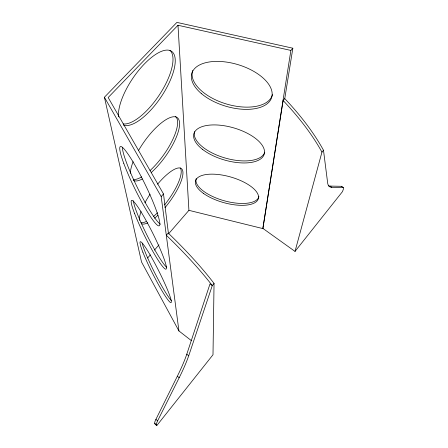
<?xml version="1.0" encoding="UTF-8"?>
<svg xmlns="http://www.w3.org/2000/svg" width="448" height="448" viewBox="0 0 448 448"><rect width="100%" height="100%" fill="white"/><g stroke="black" fill="none" stroke-linecap="round" stroke-linejoin="round"><path stroke-width="0.67" d="M214.049 283.433L212.274 285.589A144.642 31.315 41.3 0 0 166.298 235.245L168.196 233.055A144.497 31.696 41.3 0 1 214.049 283.433L212.996 354.76L156.772 425.6L155.058 424.194L154.722 423.321A21.011 2.974 -52.4 0 1 155.898 419.378L177.324 376.264A226.128 38.203 -50.3 0 0 186.788 354.211L210.011 283.892L212.274 285.589L188.726 355.734A226.341 37.582 -50.4 0 1 179.183 377.742L157.634 420.806A21.028 2.923 -52.4 0 0 156.442 424.738L156.772 425.6M168.493 233.912L188.922 210.336L262.853 228.592L290.881 50.434L292.846 48.216L176.904 22.4L104.412 97.244L141.54 262.007L178.937 330.949L191.464 340.698M262.853 228.592L283.119 100.514L284.76 98.627L292.846 48.216M262.959 228.463L295.019 251.412L321.95 152.135L323.49 150.254A135.71 53.833 41.9 0 0 284.76 98.627M295.019 251.412L342.507 191.582L343.235 189.521A18.581 2.43 -54.9 0 0 343.185 187.432L341.522 186.306L329.974 186.082A173.309 24.489 -56.7 0 1 328.451 185.802M147.61 258.009L150.338 254.867M154.42 250.152L158.962 244.916M178.937 330.949L161.19 196.554L163.503 193.95L108.175 97.518L177.996 25.262L290.881 50.434M329.974 186.082L331.766 187.303L343.185 187.432M186.788 354.211L188.726 355.734M177.324 376.264L179.183 377.742M155.898 419.378L157.634 420.806M154.722 423.321L156.442 424.738M104.412 97.244L161.19 196.554M323.49 150.254L327.678 183.159A173.432 24.08 -56.6 0 0 331.766 187.303M163.503 193.95L168.437 233.475M177.996 25.262L188.922 210.336M264.757 152.152A36.574 16.783 16.2 0 1 224.907 157.948A36.574 16.783 16.2 0 1 194.538 131.65M118.507 116.861A44.1 16.951 -55.9 0 1 154.392 55.266A44.1 16.951 -55.9 0 1 170.01 80.954A44.1 16.951 -55.9 0 1 123.508 125.087M258.922 196.554A32.614 13.339 15.9 0 1 223.709 200.62A32.614 13.339 15.9 0 1 196.235 178.578M272.451 94.59A41.647 21.756 16.8 0 1 226.139 103.908A41.647 21.756 16.8 0 1 192.758 70.47M160.434 224.224A44.094 5.712 63.9 0 1 137.833 188.496A44.094 5.712 63.9 0 1 122.366 147.286M166.678 267.294A38.399 4.357 63.4 0 1 147.14 235.486A38.399 4.357 63.4 0 1 133.442 200.794M171.522 300.709A34.087 3.422 63.2 0 1 155.148 273.694A34.087 3.422 63.2 0 1 142.223 243.202M283.119 100.514A135.834 53.542 41.9 0 1 321.95 152.135M138.41 150.741A38.377 12.93 -54.5 0 1 178.5 119.006A38.377 12.93 -54.5 0 1 151.446 172.351M142.341 178.976A38.377 12.93 -54.5 0 1 133.398 180.522M130.323 173.298A38.377 12.93 -54.5 0 1 133.123 161.7M157.573 184.19A34.042 10.17 -53.7 0 1 182.633 170.492A34.042 10.17 -53.7 0 1 164.976 207.682M157.836 215.331A34.042 10.17 -53.7 0 1 154.616 218.204M147.778 222.835A34.042 10.17 -53.7 0 1 141.518 223.731M139.541 220.427A34.042 10.17 -53.7 0 1 141.042 211.534M144.934 202.793A34.042 10.17 -53.7 0 1 150.063 194.208M169.91 50.277A44.066 17.074 -56 0 1 160.507 93.122A44.066 17.074 -56 0 1 123.155 123.956M175.493 116.418A38.343 13.031 -54.5 0 1 172.81 139.418A38.343 13.031 -54.5 0 1 150.024 170.559M141.658 176.898A38.343 13.031 -54.5 0 1 133.582 179.575M180.18 167.888A34.014 10.248 -53.7 0 1 164.534 204.932M157.506 212.761A34.014 10.248 -53.7 0 1 153.451 216.502M146.07 221.558A34.014 10.248 -53.7 0 1 140.862 222.768M341.522 186.306A18.57 2.47 -54.9 0 1 341.919 186.687M203.403 193.362A32.648 13.283 15.9 0 0 256.984 201.062A32.648 13.283 15.9 0 0 220.472 174.793A32.648 13.283 15.9 0 0 203.403 193.362M202.468 149.341A36.618 16.716 16.2 0 0 262.679 157.046A36.618 16.716 16.2 0 0 222.018 125.434A36.618 16.716 16.2 0 0 202.468 149.341M201.23 93.47A41.703 21.672 16.8 0 0 269.937 100.923A41.703 21.672 16.8 0 0 224.067 61.779A41.703 21.672 16.8 0 0 201.23 93.47M123.766 163.363A44.122 5.566 63.9 0 0 158.29 225.747A44.122 5.566 63.9 0 0 137.424 169.557A44.122 5.566 63.9 0 0 123.766 163.363M134.512 213.298A38.422 4.239 63.4 0 0 164.819 268.75A38.422 4.239 63.4 0 0 146.933 222.057A38.422 4.239 63.4 0 0 134.512 213.298M142.873 252.179A34.104 3.332 63.2 0 0 169.887 302.086A34.104 3.332 63.2 0 0 154.235 262.242A34.104 3.332 63.2 0 0 142.873 252.179"/></g></svg>
